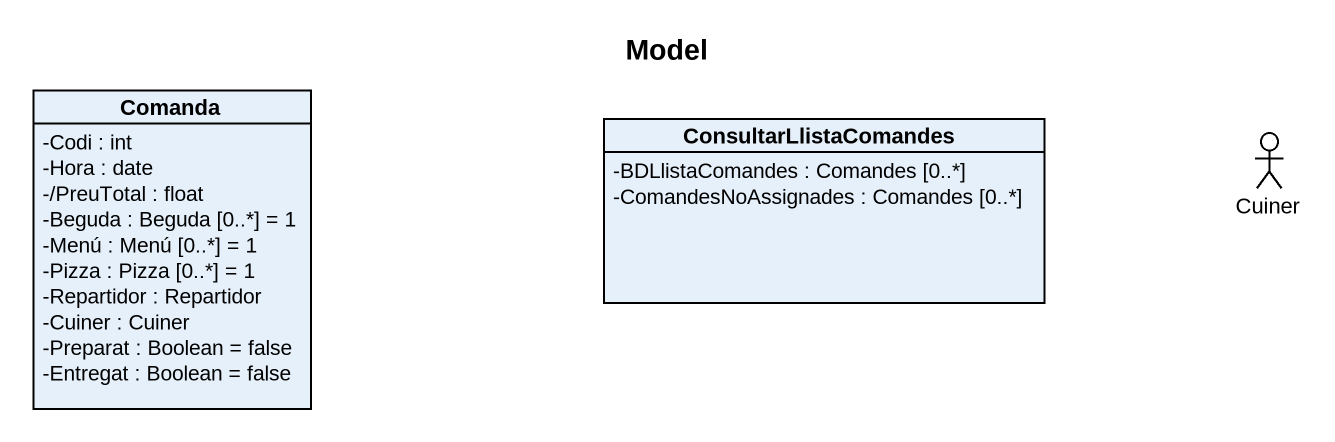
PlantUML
@startuml
title Model
allowmixing
hide circle
hide empty members
skinparam classAttributeIconSize 0
class Comanda {
  -Codi : int
  -Hora : date
  -/PreuTotal : float
  -Beguda : Beguda [0..*] = 1
  -Menú : Menú [0..*] = 1
  -Pizza : Pizza [0..*] = 1
  -Repartidor : Repartidor
  -Cuiner : Cuiner
  -Preparat : Boolean = false
  -Entregat : Boolean = false
}
class ConsultarLlistaComandes {
  -BDLlistaComandes : Comandes [0..*]
  -ComandesNoAssignades : Comandes [0..*]
}
actor Cuiner
@enduml
